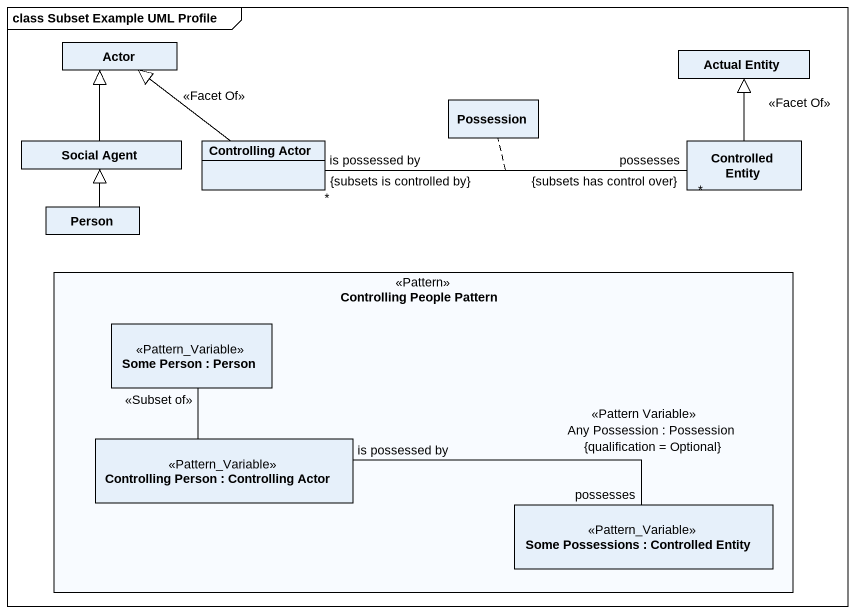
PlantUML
@startuml
mainframe class Subset Example UML Profile
allowmixing
hide circle
hide empty members
class "Actor" as Actor_
class "Actual Entity" as Actual_Entity
class Possession
class "Social Agent" as Social_Agent
class "Controlling Actor" as Controlling_Actor
class "Controlled Entity" as Controlled_Entity
class "Person" as Person_
rectangle "Controlling People Pattern" as Controlling_People_Pattern <<Pattern>> {
  rectangle "Some Person : Person" as Some_Person <<Pattern_Variable>>
  rectangle "Controlling Person : Controlling Actor" as Controlling_Person <<Pattern_Variable>>
  rectangle "Some Possessions : Controlled Entity" as Some_Possessions <<Pattern_Variable>>
}
Social_Agent -up-|> Actor_
Controlling_Actor -up-|> Actor_ : <<Facet Of>>
Controlling_Actor "is possessed by\n*\n{subsets is controlled by}" -right- "possesses\n*\n{subsets has control over}" Controlled_Entity
(Controlling_Actor, Controlled_Entity) .. Possession
Controlled_Entity -up-|> Actual_Entity : <<Facet Of>>
Person_ -up-|> Social_Agent
Controlling_Person -up- "<<Subset of>>" Some_Person
Some_Possessions "possesses" -left- "is possessed by" Controlling_Person : <<Pattern Variable>>\nAny Possession : Possession\n{qualification = Optional}
@enduml
